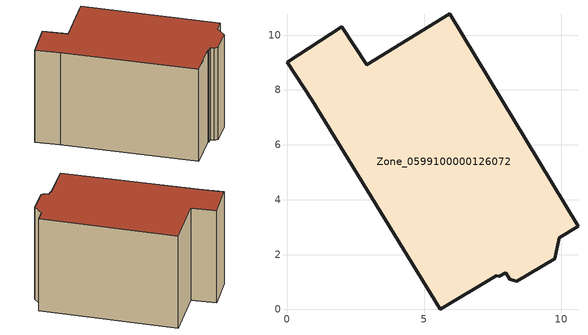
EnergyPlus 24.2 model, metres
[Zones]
Zone_0599100000126072
 floor ground (C_G): 8.11,1.1 7.97,1.34 7.74,1.2 7.63,1.23 5.58,0 0.89,7.63 0,9 1.99,10.3 2.9,8.92 5.93,10.78 10.61,3.02 9.93,2.61 9.76,1.85 8.38,1.03 z0
 wall outside (C_F): 2.9,8.92 1.99,10.3 0,9 0.89,7.63 5.58,0 7.63,1.23 7.74,1.2 7.97,1.34 8.11,1.1 8.38,1.03 9.76,1.85 9.93,2.61 10.61,3.02 5.93,10.78 2.9,8.92 z0:6.73
 roof outside (C_R): 7.97,1.34 8.11,1.1 8.38,1.03 9.76,1.85 9.93,2.61 10.61,3.02 5.93,10.78 2.9,8.92 1.99,10.3 0,9 0.89,7.63 5.58,0 7.63,1.23 7.74,1.2 z6.73
[BUILDING]
Pand.0599100000126072: North Axis=0; Terrain=City; Loads Convergence Tolerance Value=0.04; Temperature Convergence Tolerance Value=0.4; Solar Distribution=FullExterior; Maximum Number of Warmup Days=25; Minimum Number of Warmup Days=1
[Site:Location]
Rotterdam.The.Hague.AP_ZH_NLD Design_Conditions: Latitude=51.96; Longitude=4.45; Time Zone=1; Elevation=-4.5
[SITE:GROUNDTEMPERATURE:BUILDINGSURFACE]
18, 18, 18, 18, 18, 18, 18, 18, 18, 18, 18, 18
[MATERIAL] Thermal Absorptance=0.9; Solar Absorptance=0.7; Visible Absorptance=0.7
Name | Roughness | Thickness | Conductivity | Density | Specific Heat
G.TI.1946 | MediumSmooth | 0.15 | 1 | 540 | 1210
F.TI.1946 | Rough | 0.3 | 0.857143 | 1920 | 840
R.TI.1946 | MediumRough | 0.2 | 0.1 | 1500 | 1000
[CONSTRUCTION]
C_G: G.TI.1946
C_F: F.TI.1946
C_R: R.TI.1946
[ZONE]
Zone_0599100000126072: Type=1; Multiplier=1; Ceiling Height=Autocalculate; Volume=Autocalculate; Floor Area=autocalculate; Part of Total Floor Area=Yes
[ZONEINFILTRATION:DESIGNFLOWRATE]
Infil_Zone_0599100000126072: Zone or ZoneList or Space or SpaceList=Zone_0599100000126072; Schedule=AlwaysOn; Design Flow Rate Calculation Method=Flow/Area; Flow Rate per Floor Area=0.003; Constant Term Coefficient=1; Temperature Term Coefficient=0; Velocity Term Coefficient=0; Velocity Squared Term Coefficient=0
[HVACTEMPLATE:ZONE:IDEALLOADSAIRSYSTEM]
Zone_0599100000126072: Maximum Heating Supply Air Temperature=50; Minimum Cooling Supply Air Temperature=13; Maximum Heating Supply Air Humidity Ratio=0.0156; Minimum Cooling Supply Air Humidity Ratio=0.0077; Heating Limit=NoLimit; Cooling Limit=NoLimit; Dehumidification Control Type=ConstantSensibleHeatRatio; Cooling Sensible Heat Ratio=0.7; Dehumidification Setpoint=60; Humidification Control Type=None; Humidification Setpoint=30; Outdoor Air Method=None; Outdoor Air Flow Rate per Person=0.00944; Outdoor Air Flow Rate per Zone Floor Area=0; Outdoor Air Flow Rate per Zone=0; Demand Controlled Ventilation Type=None; Outdoor Air Economizer Type=NoEconomizer; Heat Recovery Type=None; Sensible Heat Recovery Effectiveness=0.7; Latent Heat Recovery Effectiveness=0.65
[ZONECONTROL:THERMOSTAT]
ThermostatControl_Zone_0599100000126072: Zone or ZoneList=Zone_0599100000126072; Control Type Schedule=DualSetpointControlType; Control 1=Thermostat_Zone_0599100000126072; Temperature Difference Between Cutout And Setpoint=0
[THERMOSTATSETPOINT:DUALSETPOINT]
Thermostat_Zone_0599100000126072: Heating Setpoint Temperature Schedule=HeatingSetpoint_Zone_0599100000126072; Cooling Setpoint Temperature Schedule=CoolingSetpoint_Zone_0599100000126072
[SCHEDULE:COMPACT]
HeatingSetpoint_Zone_0599100000126072: Through: 12/31, For: AllDays, Until: 24:00, 21
CoolingSetpoint_Zone_0599100000126072: Through: 12/31, For: AllDays, Until: 24:00, 24
DualSetpointControlType: Through: 12/31, For: AllDays, Until: 24:00, 4
AlwaysOn: Through: 12/31, For: AllDays, Until: 24:00, 1
